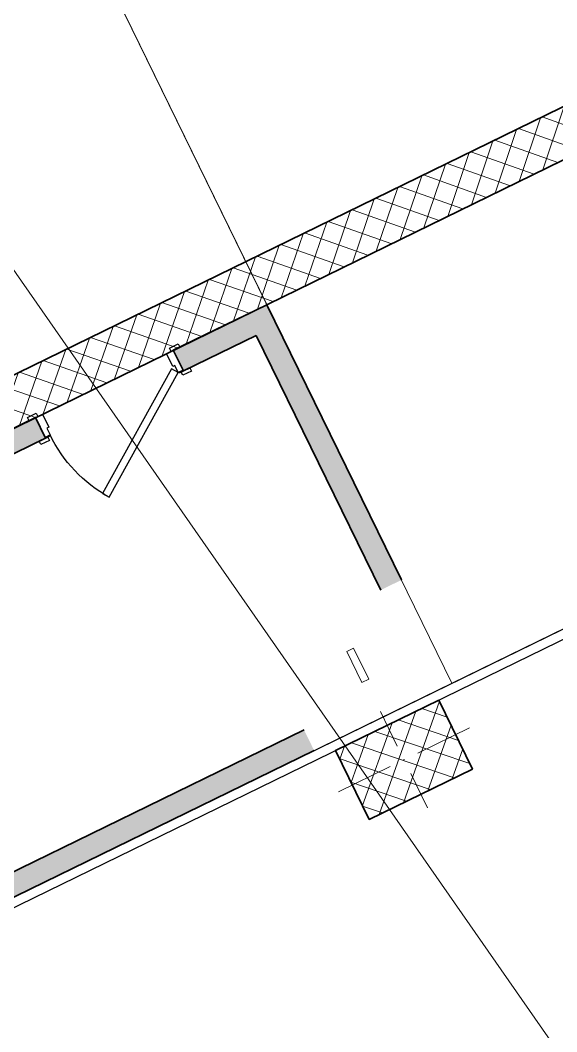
# Model space of a CAD drawing. Header units: metres. Extents: x 7511783 to 7512372, y 4692307 to 4692611.
# Drawn here: x 7512302.15 to 7512304.95, y 4692547.16 to 4692552.44 of the extents above; entities that cross this region are included whole.
import ezdxf

# ---------------------------------------------------------------- set-up
doc = ezdxf.new("R2010")
doc.units = ezdxf.units.M
for name, color, linetype, lineweight in [('2D Drafting - General_Pen_No__1', 7, 'Continuous', 0), ('A - Muret', 7, 'Continuous', 0), ('A - Muret_Pen_No__101', 252, 'Continuous', 0), ('A - Muret_Pen_No__102', 254, 'Continuous', 0), ('A - Muret_Pen_No__7', 7, 'Continuous', 0), ('A - Pllaka Themel', 7, 'Continuous', 0), ('A - Pllaka Themel_Pen_No__42', 8, 'Continuous', 0), ('A - Shtyllat', 7, 'Continuous', 0), ('A - Shtyllat_Pen_No__1', 7, 'Continuous', 0), ('A - Shtyllat_Pen_No__7', 7, 'Continuous', 0), ('A -Polyline_Pen_No__42', 8, 'Continuous', 0), ('A1 - Bodrumi -1', 7, 'Continuous', 0), ('ARCHICAD Doors_Pen_No__42', 8, 'Continuous', 0), ('garazhat-netw-amiri - b1', 20, 'Continuous', 0), ('vijat rregullim', 1, 'Continuous', 0)]:
    doc.layers.add(name, color=color, linetype=linetype, lineweight=lineweight)
pattern_1 = [(44.99999999999998, (0, 0), (-68.94290863686237, 68.94290863686243), []), (135.0000000000001, (0, 0), (68.94290863686219, 68.94290863686261), [])]

# ---------------------------------------------------------------- blocks, each defined once
blk = doc.blocks.new('Slab_2', base_point=(27550, -20500.83535421407))
at = {"layer": 'A - Pllaka Themel_Pen_No__42', "color": 8, "linetype": 'Continuous', "lineweight": 25, "flags": 128}
blk.add_lwpolyline([(27550, -20500.83535421407), (52100, -20500.83535421407), (52100, 1500), (27550, 1500)], close=True, dxfattribs=at)
blk = doc.blocks.new('Slab_5', base_point=(27099.99999994247, -19050.45703700876))
at = {"layer": 'A - Pllaka Themel_Pen_No__42', "color": 8, "linetype": 'Continuous', "lineweight": 25, "flags": 128}
blk.add_lwpolyline([(27099.99999994247, -19050.45703700876), (27099.99999994245, -53141.28956256484), (34367.48378446266, -53141.28956256484), (34572.08011014806, -54047.73212241127), (58725.51372234098, -48551.56399353076), (58577.30438397717, -47886.40318112022), (60192.66493870387, -47573.34216697117), (56976.71528492225, -33242.20353530695), (55470.262655318, -33580.37692266012), (52202.17436583388, -19050.80466526668)], close=True, dxfattribs=at)
blk = doc.blocks.new('Wall_32', base_point=(5824.862731304111, -24950.40664052381))
at = {"layer": 'A - Muret_Pen_No__101', "linetype": 'Continuous', "lineweight": 13}
h = blk.add_hatch(dxfattribs=at)
h.set_pattern_fill('CONCRETE_BLOCK', color=252, style=0, pattern_type=2)
h.set_pattern_definition(pattern_1)
h.paths.add_polyline_path([(6424.862816457296, -24950.41492313773), (9499.998194575948, -24950.45703086066), (9500.001641991863, -24700.63338816103), (10300.00183761077, -24700.64422289676), (10299.99814395087, -24950.46786559639), (13074.99829154035, -24950.50578717143), (13075.00173895627, -24700.63338816103), (13875.00193457517, -24700.64422289676), (13874.99824091527, -24950.51686815115), (16424.99835657231, -24950.55208104226), (16425.00180398823, -24700.63338816103), (17225.00150711915, -24700.64422289676), (17224.99805970324, -24950.56316202198), (22349.99821248404, -24950.63358780419), (22350.00165989995, -24700.63338816103), (6424.866263873207, -24700.41496973857)])
at = {"layer": 'A - Muret_Pen_No__7', "color": 7, "linetype": 'Continuous', "lineweight": 35, "flags": 128}
for points in [[(22350.0017149545, -24700.63356742325), (6424.866061430847, -24700.41487988083)], [(17224.99816915654, -24950.56318974614), (22349.99828189833, -24950.63356739967)]]:
    blk.add_lwpolyline(points, dxfattribs=at)
blk = doc.blocks.new('Wall_61', base_point=(27550, -19000.83534970144))
at = {"layer": 'A - Muret_Pen_No__102', "linetype": 'Continuous', "lineweight": 0}
blk.add_hatch(color=254, dxfattribs=at).paths.add_polyline_path([(28500.00002657669, -19000.83533755253), (31800.00000223517, -19000.83597085249), (31800.00000223517, -18880.83531886295), (28500.00002657669, -18880.83531886295)])
at = {"layer": 'A - Muret_Pen_No__7', "color": 7, "linetype": 'Continuous', "lineweight": 35, "flags": 128}
for points in [[(31800.00000223517, -18880.83534970144), (28500.00002086165, -18880.83534970144)], [(28500.00002086165, -19000.83534970144), (31800.00000223522, -19000.83534970144)]]:
    blk.add_lwpolyline(points, dxfattribs=at)
blk = doc.blocks.new('Door 22')
at = {"layer": 'ARCHICAD Doors_Pen_No__42', "color": 8, "linetype": 'Continuous', "lineweight": 25}
for p, q in [((-260.3921784050518, 393.9747868736185), (-237.4491209510099, 426.7408686451782)), ((-237.4491209510099, 426.7408686451782), (371.9999999999999, 0)), ((349.0569425459581, -32.76608177155968), (-260.3921784050518, 393.9747868736185)), ((-387, 23.99999999999998), (-437, 23.99999999999998)), ((-437, 23.99999999999998), (-437, 4.99999999999999)), ((-437, 4.99999999999999), (-387, 4.99999999999999)), ((-400, 4.99999999999999), (-437, 4.99999999999999)), ((-400, 4.99999999999999), (-437, 4.99999999999999)), ((-375, 4.99999999999999), (-400, 4.99999999999999)), ((-400, 4.99999999999999), (-400, 0)), ((-400, 0), (-400, 4.99999999999999)), ((-400, 0), (-400, 4.99999999999999)), ((-400, 0), (-375, 0)), ((-372.0000000000001, 0), (-400, 0)), ((-400, 0), (-400, -115)), ((-400, -115), (-400, 0)), ((-400, -115), (-400, 0)), ((-387, 4.99999999999999), (-387, 23.99999999999998)), ((-375, 0), (-375, 4.99999999999999)), ((-372.0000000000001, -40), (-372.0000000000001, 0)), ((371.9999999999999, 0), (349.0569425459581, -32.76608177155968)), ((400, 0), (372.0000000000001, 0)), ((372.0000000000001, 0), (372.0000000000001, -40)), ((400, 4.99999999999999), (375, 4.99999999999999)), ((375, 4.99999999999999), (375, 0)), ((375, 0), (400, 0)), ((437, 23.99999999999998), (387, 23.99999999999998)), ((387, 23.99999999999998), (387, 4.99999999999999)), ((387, 4.99999999999999), (437, 4.99999999999999)), ((400, 0), (400, 4.99999999999999)), ((400, 0), (400, 4.99999999999999)), ((400, 0), (400, 4.99999999999999)), ((400, 4.99999999999999), (437, 4.99999999999999)), ((400, 4.99999999999999), (437, 4.99999999999999)), ((400, -115), (400, 0)), ((400, -115), (400, 0)), ((400, -115), (400, 0)), ((437, 4.99999999999999), (437, 23.99999999999998)), ((-360, -40), (-372.0000000000001, -40)), ((-360, -115), (-360, -40)), ((372.0000000000001, -40), (360, -40)), ((360, -40), (360, -115)), ((-387, -115), (-437, -115)), ((-437, -115), (-437, -134)), ((-400, -115), (-437, -115)), ((-400, -115), (-437, -115)), ((-437, -134), (-387, -134)), ((-400, -115), (-360, -115)), ((-387, -134), (-387, -115)), ((360, -115), (400, -115)), ((437, -115), (387, -115)), ((387, -115), (387, -134)), ((387, -134), (437, -134)), ((400, -115), (437, -115)), ((400, -115), (437, -115)), ((437, -134), (437, -115))]:
    blk.add_line(p, q, dxfattribs=at)
blk.add_arc((371.9999999999999, 0), 744, 145, 180, dxfattribs=at)
blk = doc.blocks.new('Wall_62', base_point=(27550, -16800.83534970144))
at = {"layer": 'A - Muret_Pen_No__102', "linetype": 'Continuous', "lineweight": 0}
for points in [[(27950.00003650788, -16800.83535064358), (27950.00003650788, -16920.83534970144), (31257.67067295569, -16920.83534970144), (31257.67067295569, -16800.83535064358)], [(32599.99999999999, -16800.83535064358), (32057.67066667476, -16800.83535064358), (32057.67066667476, -16920.83534970144), (32480.00000094214, -16920.83534970144)]]:
    blk.add_hatch(color=254, dxfattribs=at).paths.add_polyline_path(points)
at = {"layer": 'A - Muret_Pen_No__7', "color": 7, "linetype": 'Continuous', "lineweight": 35}
for p, q in [((31257.67064084864, -16800.83534970144), (31220.67064084864, -16800.83534970144)), ((31257.67064084864, -16800.83534970144), (31257.67064084864, -16915.83534970144)), ((32057.67064084864, -16800.83534970144), (32094.67064084864, -16800.83534970144)), ((32057.67064084864, -16800.83534970144), (32057.67064084864, -16915.83534970144)), ((31257.67064084864, -16920.83534970144), (31220.67064084864, -16920.83534970144)), ((31257.67064084864, -16915.83534970144), (31257.67064084864, -16920.83534970144)), ((32057.67064084864, -16915.83534970144), (32057.67064084864, -16920.83534970144)), ((32057.67064084864, -16920.83534970144), (32094.67064084864, -16920.83534970144))]:
    blk.add_line(p, q, dxfattribs=at)
at = {"layer": 'A - Muret_Pen_No__7', "color": 7, "linetype": 'Continuous', "lineweight": 35, "flags": 128}
for points in [[(31257.67064677062, -16800.83534970144), (27950.00003650788, -16800.83534970144)], [(32599.99999999999, -16800.83534970144), (32057.67064453544, -16800.83534970144)], [(27949.99999538064, -16920.83534970144), (31257.6706300813, -16920.83534970144)], [(32057.67062084257, -16920.83534970144), (32480, -16920.83534970144)]]:
    blk.add_lwpolyline(points, dxfattribs=at)
at = {"layer": 'ARCHICAD Doors_Pen_No__42', "color": 8, "linetype": 'Continuous', "lineweight": 25, "xscale": -1, "zscale": 1000, "rotation": 180}
blk.add_blockref('Door 22', (31657.67064084864, -16915.83534970144), dxfattribs=at)
blk = doc.blocks.new('Wall_63', base_point=(32599.99999999999, -16800.83534970144))
at = {"layer": 'A - Muret_Pen_No__102', "linetype": 'Continuous', "lineweight": 0}
blk.add_hatch(color=254, dxfattribs=at).paths.add_polyline_path([(32480, -16920.83534970144), (32480, -18400.83597085249), (32599.99999999999, -18400.83597085249), (32599.99999999999, -16800.83534970144)])
at = {"layer": 'A - Muret_Pen_No__7', "color": 7, "linetype": 'Continuous', "lineweight": 35, "flags": 128}
for points in [[(32599.99999999999, -18400.83597085249), (32599.99999999999, -16800.83534970144)], [(32480, -16920.83534970144), (32480, -18400.83597085249)]]:
    blk.add_lwpolyline(points, dxfattribs=at)
blk = doc.blocks.new('Column_36', base_point=(3830.000000000001, 14470))
at = {"layer": 'A - Shtyllat_Pen_No__1', "color": 7, "linetype": 'Continuous', "lineweight": 13, "flags": 128}
blk.add_lwpolyline([(3850.000000000001, 14380), (3810.000000000001, 14380), (3810.000000000001, 14560), (3850.000000000001, 14560)], close=True, dxfattribs=at)
blk = doc.blocks.new('Column_107', base_point=(32200, -19250.52766453971))
at = {"layer": 'A - Shtyllat', "linetype": 'Continuous', "lineweight": 0}
h = blk.add_hatch(dxfattribs=at)
h.set_pattern_fill('CONCRETE_BLOCK', color=18, style=0, pattern_type=2)
h.set_pattern_definition(pattern_1)
h.paths.add_polyline_path([(32500.00276967757, -19050.5318191184), (31900.00276973511, -19050.52350999937), (31899.99723032242, -19450.52350996101), (32499.99723026488, -19450.53181908004)])
at = {"layer": 'A - Shtyllat_Pen_No__1', "color": 7, "linetype": 'Continuous', "lineweight": 13}
for p, q in [((32200.00110788253, -19170.52766454738), (32200.00387758888, -18970.52766456656)), ((32120.00000000767, -19250.52655665717), (31820.00000003644, -19250.52240209766)), ((32279.99999999233, -19250.52877242224), (32579.99999996356, -19250.53292698176)), ((32199.99889211746, -19330.52766453204), (32199.99612241112, -19530.52766451286))]:
    blk.add_line(p, q, dxfattribs=at)
blk.add_point((32200, -19250.52766453971), dxfattribs=at)
at = {"layer": 'A - Shtyllat_Pen_No__7', "color": 7, "linetype": 'Continuous', "lineweight": 35, "flags": 128}
blk.add_lwpolyline([(32500.00276967757, -19050.5318191184), (31900.00276973511, -19050.52350999937), (31899.99723032242, -19450.52350996101), (32499.99723026488, -19450.53181908004)], close=True, dxfattribs=at)

msp = doc.modelspace()

# ---------------------------------------------------------------- linework, layer by layer
at = {"layer": '2D Drafting - General_Pen_No__1', "color": 7, "linetype": 'Continuous', "flags": 128}
msp.add_lwpolyline([(7512314.454873151, 4692515.889347571), (7512320.984354313, 4692519.080315578), (7512321.566176287, 4692518.355759877), (7512340.853465153, 4692533.899113359), (7512340.428260154, 4692534.431659819), (7512341.742115973, 4692535.422205026), (7512332.560204223, 4692546.885902653), (7512331.355222779, 4692545.92061488), (7512322.039338508, 4692557.539701389), (7512299.486366678, 4692546.517773354)], close=True, dxfattribs=at)
at = {"layer": 'A -Polyline_Pen_No__42', "color": 8, "linetype": 'Continuous'}
msp.add_lwpolyline([(7512304.142438871, 4692549.516691823), (7512301.332312455, 4692555.266747683)], dxfattribs=at)
at = {"layer": 'garazhat-netw-amiri - b1', "color": 20, "linetype": 'Continuous', "lineweight": 0}
for p, q in [((7512299.486366678, 4692546.517773354), (7512322.039338508, 4692557.539701389)), ((7512301.068862953, 4692555.805815731), (7512304.405888374, 4692548.977623775)), ((7512304.405888374, 4692548.977623775), (7512301.068862953, 4692555.805815731)), ((7512304.405888374, 4692548.977623775), (7512309.167656123, 4692551.304761052)), ((7512299.868732311, 4692546.760257124), (7512304.405888374, 4692548.977623775))]:
    msp.add_line(p, q, dxfattribs=at)
at = {"layer": 'garazhat-netw-amiri - b1'}
for points in [[(7512318.58857448, 4692564.367924579), (7512316.304976779, 4692569.040602036), (7512294.248109186, 4692558.261126537), (7512296.531706889, 4692553.58844908), (7512301.068862951, 4692555.805815731), (7512304.405888373, 4692548.977623775), (7512309.167656122, 4692551.304761052), (7512305.8306307, 4692558.132953008), (7512318.58857448, 4692564.367924579)], [(7512314.454873151, 4692515.889347571), (7512320.984354313, 4692519.080315578), (7512321.566176287, 4692518.355759877), (7512340.853465153, 4692533.899113359), (7512340.428260154, 4692534.431659819), (7512341.742115973, 4692535.422205026), (7512332.560204223, 4692546.885902653), (7512331.355222779, 4692545.92061488), (7512322.039338508, 4692557.539701389), (7512299.486366678, 4692546.517773354)], [(7512301.068862951, 4692555.805815731), (7512296.531706889, 4692553.58844908), (7512299.868732311, 4692546.760257124), (7512304.405888373, 4692548.977623775), (7512301.068862951, 4692555.805815731)]]:
    msp.add_lwpolyline(points, close=True, dxfattribs=at)
at = {"layer": 'vijat rregullim', "flags": 128}
msp.add_lwpolyline([(7512299.452462597, 4692554.967971382), (7512308.004302358, 4692542.680731679), (7512318.481662781, 4692537.056915401)], dxfattribs=at)

# ---------------------------------------------------------------- block references
at = {"layer": 'A - Muret', "color": 7, "lineweight": 35, "xscale": 0.001, "yscale": 0.001, "zscale": 0.001, "rotation": 26.04535599708318}
for name, p in [('Wall_32', (7512291.131186226, 4692544.938776875)), ('Wall_62', (7512298.902750528, 4692548.736840522)), ('Wall_63', (7512303.439906589, 4692550.954207172)), ('Wall_61', (7512299.868732038, 4692546.760257682))]:
    msp.add_blockref(name, p, dxfattribs=at)
at = {"layer": 'A - Pllaka Themel', "color": 8, "linetype": 'Continuous', "lineweight": 25, "xscale": 0.001, "yscale": 0.001, "zscale": 0.001, "rotation": 26.04535599708318}
msp.add_blockref('Slab_5', (7512299.486219018, 4692546.518088112), dxfattribs=at)
at = {"layer": 'A - Shtyllat', "color": 7, "lineweight": 35, "xscale": 0.001, "yscale": 0.001, "zscale": 0.001, "rotation": 26.04535599708318}
for name, p in [('Column_36', (7512303.914784925, 4692549.071524797)), ('Column_107', (7512304.15614493, 4692548.577656084))]:
    msp.add_blockref(name, p, dxfattribs=at)
at = {"layer": 'A1 - Bodrumi -1', "color": 8, "linetype": 'Continuous', "lineweight": 25, "xscale": 0.001, "yscale": 0.001, "zscale": 0.001, "rotation": 26.04535599708318}
msp.add_blockref('Slab_2', (7512299.868732038, 4692546.760257682), dxfattribs=at)

doc.saveas('drawing.dxf')
